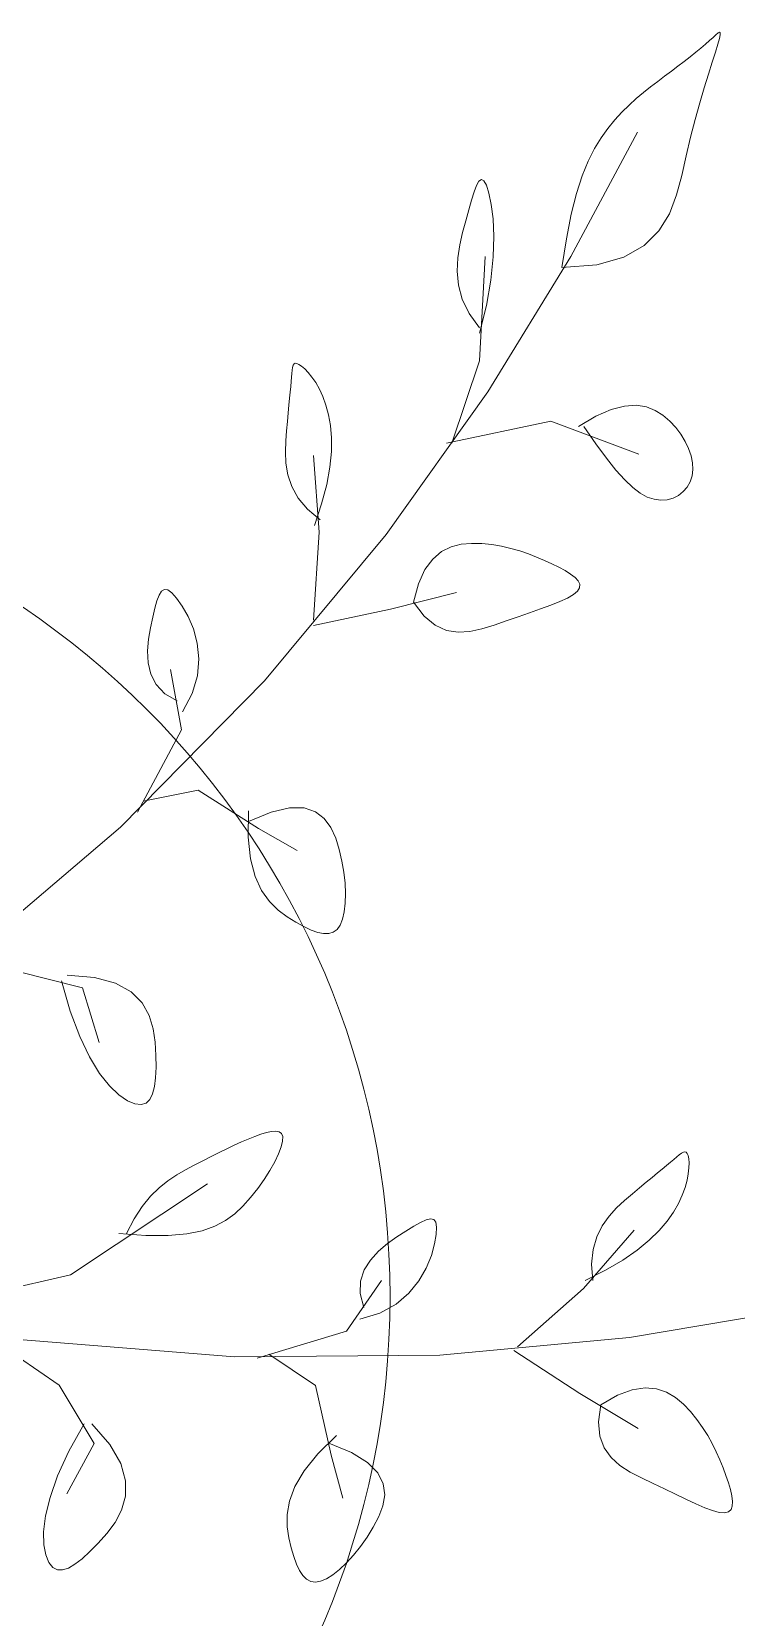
# Model space of a CAD drawing. Header units: centimetres. Extents: x -26724 to 60145, y -23645 to 6771.
# Drawn here: x -14558.5 to -14532.8, y 1978.4 to 2036.2 of the extents above; entities that cross this region are included whole.
import ezdxf

# ---------------------------------------------------------------- set-up
doc = ezdxf.new("R2010")
doc.units = ezdxf.units.CM
doc.linetypes.add('AUSGEZOGEN', pattern=[0])
doc.linetypes.add('PUNKT2_S9', pattern=[0.35, 0.15, -0.1, 0, -0.1])
doc.layers.add('3.IZGLED 2', color=7, linetype='Continuous', lineweight=9, true_color=0x4a4a4a)
doc.layers.add('Moebel', color=252, linetype='PUNKT2_S9', lineweight=13)

# ---------------------------------------------------------------- blocks, each defined once
blk = doc.blocks.new('ggggt')
at = {"layer": 'Moebel', "color": 91, "linetype": 'AUSGEZOGEN', "lineweight": 18, "transparency": 33554687}
for p, q in [((1609.891, 2036.097, 13.5), (1609.971, 2036.164, 13.5)), ((1609.971, 2036.164, 13.5), (1610.024, 2036.192, 13.5)), ((1610.024, 2036.192, 13.5), (1610.052, 2036.173, 13.5)), ((1610.052, 2036.173, 13.5), (1610.051, 2036.099, 13.5)), ((1609.159, 2035.458, 13.5), (1609.345, 2035.611, 13.5)), ((1609.345, 2035.611, 13.5), (1609.513, 2035.753, 13.5)), ((1609.513, 2035.753, 13.5), (1609.661, 2035.884, 13.5)), ((1609.661, 2035.884, 13.5), (1609.788, 2036.001, 13.5)), ((1609.788, 2036.001, 13.5), (1609.891, 2036.097, 13.5)), ((1609.962, 2035.751, 13.5), (1609.872, 2035.461, 13.5)), ((1610.021, 2035.961, 13.5), (1609.962, 2035.751, 13.5)), ((1610.051, 2036.099, 13.5), (1610.021, 2035.961, 13.5)), ((1608.512, 2034.951, 13.5), (1608.74, 2035.127, 13.5)), ((1608.74, 2035.127, 13.5), (1608.956, 2035.297, 13.5)), ((1608.956, 2035.297, 13.5), (1609.159, 2035.458, 13.5)), ((1609.756, 2035.097, 13.5), (1609.62, 2034.664, 13.5)), ((1609.872, 2035.461, 13.5), (1609.756, 2035.097, 13.5)), ((1607.773, 2034.395, 13.5), (1608.026, 2034.584, 13.5)), ((1608.026, 2034.584, 13.5), (1608.273, 2034.77, 13.5)), ((1608.273, 2034.77, 13.5), (1608.512, 2034.951, 13.5)), ((1609.62, 2034.664, 13.5), (1609.467, 2034.168, 13.5)), ((1606.991, 2033.772, 13.5), (1607.254, 2033.992, 13.5)), ((1607.254, 2033.992, 13.5), (1607.515, 2034.199, 13.5)), ((1607.515, 2034.199, 13.5), (1607.773, 2034.395, 13.5)), ((1609.467, 2034.168, 13.5), (1609.305, 2033.616, 13.5)), ((1606.21, 2032.995, 13.5), (1606.468, 2033.277, 13.5)), ((1606.468, 2033.277, 13.5), (1606.729, 2033.535, 13.5)), ((1606.729, 2033.535, 13.5), (1606.991, 2033.772, 13.5)), ((1609.305, 2033.616, 13.5), (1609.138, 2033.014, 13.5)), ((1605.71, 2032.342, 13.5), (1605.957, 2032.685, 13.5)), ((1605.957, 2032.685, 13.5), (1606.21, 2032.995, 13.5)), ((1609.138, 2033.014, 13.5), (1608.971, 2032.369, 13.5)), ((1604.616, 2028.018, 13.5), (1607.041, 2032.546, 13.5)), ((1605.471, 2031.95, 13.5), (1605.71, 2032.342, 13.5)), ((1608.971, 2032.369, 13.5), (1608.81, 2031.686, 13.5)), ((1605.241, 2031.493, 13.5), (1605.471, 2031.95, 13.5)), ((1608.81, 2031.686, 13.5), (1608.652, 2030.976, 13.5)), ((1604.816, 2030.313, 13.5), (1605.022, 2030.953, 13.5)), ((1605.022, 2030.953, 13.5), (1605.241, 2031.493, 13.5)), ((1608.652, 2030.976, 13.5), (1608.463, 2030.264, 13.5)), ((1600.993, 2030.072, 13.5), (1601.087, 2030.373, 13.5)), ((1601.087, 2030.373, 13.5), (1601.178, 2030.607, 13.5)), ((1601.178, 2030.607, 13.5), (1601.266, 2030.762, 13.5)), ((1601.266, 2030.762, 13.5), (1601.354, 2030.824, 13.5)), ((1601.354, 2030.824, 13.5), (1601.443, 2030.781, 13.5)), ((1601.443, 2030.781, 13.5), (1601.535, 2030.62, 13.5)), ((1601.535, 2030.62, 13.5), (1601.629, 2030.33, 13.5)), ((1600.892, 2029.716, 13.5), (1600.993, 2030.072, 13.5)), ((1601.629, 2030.33, 13.5), (1601.714, 2029.917, 13.5)), ((1601.714, 2029.917, 13.5), (1601.777, 2029.386, 13.5)), ((1604.624, 2029.556, 13.5), (1604.816, 2030.313, 13.5)), ((1608.463, 2030.264, 13.5), (1608.199, 2029.58, 13.5)), ((1600.67, 2028.895, 13.5), (1600.784, 2029.32, 13.5)), ((1600.784, 2029.32, 13.5), (1600.892, 2029.716, 13.5)), ((1601.777, 2029.386, 13.5), (1601.804, 2028.746, 13.5)), ((1604.447, 2028.664, 13.5), (1604.624, 2029.556, 13.5)), ((1608.199, 2029.58, 13.5), (1607.82, 2028.954, 13.5)), ((1600.566, 2028.444, 13.5), (1600.67, 2028.895, 13.5)), ((1601.804, 2028.746, 13.5), (1601.782, 2028.002, 13.5)), ((1604.288, 2027.621, 13.5), (1604.447, 2028.664, 13.5)), ((1607.82, 2028.954, 13.5), (1607.281, 2028.415, 13.5)), ((1600.493, 2027.973, 13.5), (1600.566, 2028.444, 13.5)), ((1607.281, 2028.415, 13.5), (1606.541, 2027.994, 13.5)), ((1600.471, 2027.484, 13.5), (1600.493, 2027.973, 13.5)), ((1600.519, 2026.981, 13.5), (1600.471, 2027.484, 13.5)), ((1601.284, 2024.223, 13.5), (1601.485, 2028.021, 13.5)), ((1601.589, 2023.089, 13.5), (1604.616, 2028.018, 13.5)), ((1601.782, 2028.002, 13.5), (1601.697, 2027.162, 13.5)), ((1605.558, 2027.719, 13.5), (1604.288, 2027.621, 13.5)), ((1604.288, 2027.621, 13.5), (1604.288, 2027.621, 13.5)), ((1606.541, 2027.994, 13.5), (1605.558, 2027.719, 13.5)), ((1600.657, 2026.467, 13.5), (1600.519, 2026.981, 13.5)), ((1601.697, 2027.162, 13.5), (1601.535, 2026.233, 13.5)), ((1600.906, 2025.946, 13.5), (1600.657, 2026.467, 13.5)), ((1601.284, 2025.422, 13.5), (1600.906, 2025.946, 13.5)), ((1601.535, 2026.233, 13.5), (1601.284, 2025.222, 13.5)), ((1594.48, 2023.981, 13.5), (1594.501, 2024.056, 13.5)), ((1594.501, 2024.056, 13.5), (1594.531, 2024.106, 13.5)), ((1594.531, 2024.106, 13.5), (1594.574, 2024.129, 13.5)), ((1594.574, 2024.129, 13.5), (1594.632, 2024.124, 13.5)), ((1594.632, 2024.124, 13.5), (1594.71, 2024.089, 13.5)), ((1594.71, 2024.089, 13.5), (1594.807, 2024.024, 13.5)), ((1594.807, 2024.024, 13.5), (1594.922, 2023.926, 13.5)), ((1600.283, 2021.224, 13.5), (1601.284, 2024.223, 13.5)), ((1594.412, 2023.283, 13.5), (1594.429, 2023.463, 13.5)), ((1594.429, 2023.463, 13.5), (1594.443, 2023.623, 13.5)), ((1594.443, 2023.623, 13.5), (1594.454, 2023.763, 13.5)), ((1594.454, 2023.763, 13.5), (1594.466, 2023.883, 13.5)), ((1594.466, 2023.883, 13.5), (1594.48, 2023.981, 13.5)), ((1594.922, 2023.926, 13.5), (1595.049, 2023.795, 13.5)), ((1595.049, 2023.795, 13.5), (1595.183, 2023.629, 13.5)), ((1595.183, 2023.629, 13.5), (1595.32, 2023.429, 13.5)), ((1594.37, 2022.855, 13.5), (1594.392, 2023.081, 13.5)), ((1594.392, 2023.081, 13.5), (1594.412, 2023.283, 13.5)), ((1595.32, 2023.429, 13.5), (1595.453, 2023.192, 13.5)), ((1595.453, 2023.192, 13.5), (1595.58, 2022.919, 13.5)), ((1595.58, 2022.919, 13.5), (1595.694, 2022.607, 13.5)), ((1597.891, 2017.891, 13.5), (1601.589, 2023.089, 13.5)), ((1594.29, 2022.014, 13.5), (1594.318, 2022.323, 13.5)), ((1594.318, 2022.323, 13.5), (1594.345, 2022.603, 13.5)), ((1594.345, 2022.603, 13.5), (1594.37, 2022.855, 13.5)), ((1595.694, 2022.607, 13.5), (1595.791, 2022.255, 13.5)), ((1605.524, 2022.201, 13.5), (1606.081, 2022.445, 13.5)), ((1606.081, 2022.445, 13.5), (1606.569, 2022.572, 13.5)), ((1606.569, 2022.572, 13.5), (1606.994, 2022.599, 13.5)), ((1606.994, 2022.599, 13.5), (1607.363, 2022.54, 13.5)), ((1607.363, 2022.54, 13.5), (1607.684, 2022.414, 13.5)), ((1607.684, 2022.414, 13.5), (1607.964, 2022.237, 13.5)), ((1594.259, 2021.674, 13.5), (1594.29, 2022.014, 13.5)), ((1595.791, 2022.255, 13.5), (1595.861, 2021.859, 13.5)), ((1595.861, 2021.859, 13.5), (1595.898, 2021.412, 13.5)), ((1600.083, 2021.224, 13.5), (1603.888, 2022.024, 13.5)), ((1603.888, 2022.024, 13.5), (1607.092, 2020.824, 13.5)), ((1604.889, 2021.824, 13.5), (1605.524, 2022.201, 13.5)), ((1605.517, 2021.2, 13.5), (1605.089, 2021.824, 13.5)), ((1607.964, 2022.237, 13.5), (1608.21, 2022.024, 13.5)), ((1608.21, 2022.024, 13.5), (1608.428, 2021.79, 13.5)), ((1608.428, 2021.79, 13.5), (1608.617, 2021.543, 13.5)), ((1594.217, 2020.906, 13.5), (1594.23, 2021.303, 13.5)), ((1594.23, 2021.303, 13.5), (1594.259, 2021.674, 13.5)), ((1595.898, 2021.412, 13.5), (1595.892, 2020.91, 13.5)), ((1605.903, 2020.672, 13.5), (1605.517, 2021.2, 13.5)), ((1608.617, 2021.543, 13.5), (1608.775, 2021.286, 13.5)), ((1608.775, 2021.286, 13.5), (1608.9, 2021.024, 13.5)), ((1594.238, 2020.492, 13.5), (1594.217, 2020.906, 13.5)), ((1595.443, 2017.975, 13.5), (1595.243, 2020.774, 13.5)), ((1595.892, 2020.91, 13.5), (1595.836, 2020.345, 13.5)), ((1606.253, 2020.235, 13.5), (1605.903, 2020.672, 13.5)), ((1608.9, 2021.024, 13.5), (1608.99, 2020.763, 13.5)), ((1608.99, 2020.763, 13.5), (1609.043, 2020.506, 13.5)), ((1594.311, 2020.068, 13.5), (1594.238, 2020.492, 13.5)), ((1594.454, 2019.642, 13.5), (1594.311, 2020.068, 13.5)), ((1595.836, 2020.345, 13.5), (1595.72, 2019.714, 13.5)), ((1606.572, 2019.881, 13.5), (1606.253, 2020.235, 13.5)), ((1609.027, 2020.025, 13.5), (1608.956, 2019.81, 13.5)), ((1609.056, 2020.258, 13.5), (1609.027, 2020.025, 13.5)), ((1609.043, 2020.506, 13.5), (1609.056, 2020.258, 13.5)), ((1594.684, 2019.221, 13.5), (1594.454, 2019.642, 13.5)), ((1595.72, 2019.714, 13.5), (1595.537, 2019.009, 13.5)), ((1606.865, 2019.605, 13.5), (1606.572, 2019.881, 13.5)), ((1607.138, 2019.399, 13.5), (1606.865, 2019.605, 13.5)), ((1607.395, 2019.258, 13.5), (1607.138, 2019.399, 13.5)), ((1608.702, 2019.453, 13.5), (1608.529, 2019.319, 13.5)), ((1608.846, 2019.618, 13.5), (1608.702, 2019.453, 13.5)), ((1608.956, 2019.81, 13.5), (1608.846, 2019.618, 13.5)), ((1595.019, 2018.813, 13.5), (1594.684, 2019.221, 13.5)), ((1595.537, 2019.009, 13.5), (1595.277, 2018.226, 13.5)), ((1607.642, 2019.175, 13.5), (1607.395, 2019.258, 13.5)), ((1607.883, 2019.144, 13.5), (1607.642, 2019.175, 13.5)), ((1608.114, 2019.16, 13.5), (1607.883, 2019.144, 13.5)), ((1608.331, 2019.22, 13.5), (1608.114, 2019.16, 13.5)), ((1608.529, 2019.319, 13.5), (1608.331, 2019.22, 13.5)), ((1595.477, 2018.426, 13.5), (1595.019, 2018.813, 13.5)), ((1593.455, 2012.56, 13.5), (1597.891, 2017.891, 13.5)), ((1595.243, 2014.777, 13.5), (1595.443, 2017.975, 13.5)), ((1599.585, 2016.998, 13.5), (1599.906, 2017.268, 13.5)), ((1599.906, 2017.268, 13.5), (1600.254, 2017.441, 13.5)), ((1600.254, 2017.441, 13.5), (1600.62, 2017.535, 13.5)), ((1600.62, 2017.535, 13.5), (1600.995, 2017.569, 13.5)), ((1600.995, 2017.569, 13.5), (1601.368, 2017.559, 13.5)), ((1601.368, 2017.559, 13.5), (1601.731, 2017.522, 13.5)), ((1601.731, 2017.522, 13.5), (1602.084, 2017.463, 13.5)), ((1602.084, 2017.463, 13.5), (1602.424, 2017.386, 13.5)), ((1602.424, 2017.386, 13.5), (1602.751, 2017.293, 13.5)), ((1602.751, 2017.293, 13.5), (1603.065, 2017.187, 13.5)), ((1603.065, 2017.187, 13.5), (1603.365, 2017.072, 13.5)), ((1599.063, 2016.095, 13.5), (1599.3, 2016.613, 13.5)), ((1599.3, 2016.613, 13.5), (1599.585, 2016.998, 13.5)), ((1603.365, 2017.072, 13.5), (1603.65, 2016.951, 13.5)), ((1603.65, 2016.951, 13.5), (1603.921, 2016.826, 13.5)), ((1603.921, 2016.826, 13.5), (1604.175, 2016.701, 13.5)), ((1604.175, 2016.701, 13.5), (1604.405, 2016.576, 13.5)), ((1604.405, 2016.576, 13.5), (1604.604, 2016.451, 13.5)), ((1598.881, 2015.427, 13.5), (1599.063, 2016.095, 13.5)), ((1604.604, 2016.451, 13.5), (1604.764, 2016.327, 13.5)), ((1604.764, 2016.327, 13.5), (1604.877, 2016.202, 13.5)), ((1604.93, 2015.952, 13.5), (1604.855, 2015.827, 13.5)), ((1604.877, 2016.202, 13.5), (1604.935, 2016.077, 13.5)), ((1604.935, 2016.077, 13.5), (1604.93, 2015.952, 13.5)), ((1589.465, 2015.207, 13.5), (1589.541, 2015.478, 13.5)), ((1589.541, 2015.478, 13.5), (1589.62, 2015.687, 13.5)), ((1589.62, 2015.687, 13.5), (1589.708, 2015.827, 13.5)), ((1589.708, 2015.827, 13.5), (1589.809, 2015.891, 13.5)), ((1589.809, 2015.891, 13.5), (1589.931, 2015.875, 13.5)), ((1589.931, 2015.875, 13.5), (1590.077, 2015.772, 13.5)), ((1590.077, 2015.772, 13.5), (1590.254, 2015.577, 13.5)), ((1590.254, 2015.577, 13.5), (1590.461, 2015.286, 13.5)), ((1598.046, 2015.177, 13.5), (1600.449, 2015.776, 13.5)), ((1599.266, 2014.921, 13.5), (1598.881, 2015.427, 13.5)), ((1598.881, 2015.427, 13.5), (1598.881, 2015.427, 13.5)), ((1604.208, 2015.448, 13.5), (1603.879, 2015.317, 13.5)), ((1604.486, 2015.576, 13.5), (1604.208, 2015.448, 13.5)), ((1604.705, 2015.702, 13.5), (1604.486, 2015.576, 13.5)), ((1604.855, 2015.827, 13.5), (1604.705, 2015.702, 13.5)), ((1589.305, 2014.498, 13.5), (1589.386, 2014.877, 13.5)), ((1589.386, 2014.877, 13.5), (1589.465, 2015.207, 13.5)), ((1590.461, 2015.286, 13.5), (1590.675, 2014.908, 13.5)), ((1590.675, 2014.908, 13.5), (1590.867, 2014.453, 13.5)), ((1595.243, 2014.577, 13.5), (1598.046, 2015.177, 13.5)), ((1599.666, 2014.587, 13.5), (1599.266, 2014.921, 13.5)), ((1602.687, 2014.896, 13.5), (1602.252, 2014.744, 13.5)), ((1603.11, 2015.042, 13.5), (1602.687, 2014.896, 13.5)), ((1603.51, 2015.182, 13.5), (1603.11, 2015.042, 13.5)), ((1603.879, 2015.317, 13.5), (1603.51, 2015.182, 13.5)), ((1589.236, 2014.085, 13.5), (1589.305, 2014.498, 13.5)), ((1590.867, 2014.453, 13.5), (1591.007, 2013.934, 13.5)), ((1600.08, 2014.398, 13.5), (1599.666, 2014.587, 13.5)), ((1600.504, 2014.33, 13.5), (1600.08, 2014.398, 13.5)), ((1600.936, 2014.355, 13.5), (1600.504, 2014.33, 13.5)), ((1601.374, 2014.45, 13.5), (1600.936, 2014.355, 13.5)), ((1601.813, 2014.588, 13.5), (1601.374, 2014.45, 13.5)), ((1602.252, 2014.744, 13.5), (1601.813, 2014.588, 13.5)), ((1589.201, 2013.653, 13.5), (1589.236, 2014.085, 13.5)), ((1589.222, 2013.222, 13.5), (1589.201, 2013.653, 13.5)), ((1591.007, 2013.934, 13.5), (1591.067, 2013.361, 13.5)), ((1589.318, 2012.806, 13.5), (1589.222, 2013.222, 13.5)), ((1591.067, 2013.361, 13.5), (1591.017, 2012.745, 13.5)), ((1588.216, 2007.229, 13.5), (1593.455, 2012.56, 13.5)), ((1589.511, 2012.424, 13.5), (1589.318, 2012.806, 13.5)), ((1590.437, 2010.779, 13.5), (1590.036, 2012.978, 13.5)), ((1591.017, 2012.745, 13.5), (1590.828, 2012.097, 13.5)), ((1589.821, 2012.093, 13.5), (1589.511, 2012.424, 13.5)), ((1590.271, 2011.829, 13.5), (1589.821, 2012.093, 13.5)), ((1590.828, 2012.097, 13.5), (1590.471, 2011.429, 13.5)), ((1588.835, 2007.78, 13.5), (1590.437, 2010.779, 13.5)), ((1589.035, 2008.18, 13.5), (1591.038, 2008.58, 13.5)), ((1591.038, 2008.58, 13.5), (1593.24, 2007.18, 13.5)), ((1594.362, 2007.935, 13.5), (1593.694, 2007.777, 13.5)), ((1594.896, 2007.931, 13.5), (1594.362, 2007.935, 13.5)), ((1595.315, 2007.791, 13.5), (1594.896, 2007.931, 13.5)), ((1592.874, 2007.831, 13.5), (1592.857, 2006.872, 13.5)), ((1593.694, 2007.777, 13.5), (1592.874, 2007.431, 13.5)), ((1595.634, 2007.543, 13.5), (1595.315, 2007.791, 13.5)), ((1595.873, 2007.213, 13.5), (1595.634, 2007.543, 13.5)), ((1582.105, 2002.032, 13.5), (1588.216, 2007.229, 13.5)), ((1592.857, 2006.872, 13.5), (1592.943, 2006.08, 13.5)), ((1593.24, 2007.18, 13.5), (1594.642, 2006.381, 13.5)), ((1596.048, 2006.828, 13.5), (1595.873, 2007.213, 13.5)), ((1596.178, 2006.415, 13.5), (1596.048, 2006.828, 13.5)), ((1596.277, 2005.997, 13.5), (1596.178, 2006.415, 13.5)), ((1592.943, 2006.08, 13.5), (1593.114, 2005.438, 13.5)), ((1596.348, 2005.585, 13.5), (1596.277, 2005.997, 13.5)), ((1596.391, 2005.186, 13.5), (1596.348, 2005.585, 13.5)), ((1593.114, 2005.438, 13.5), (1593.352, 2004.924, 13.5)), ((1596.408, 2004.809, 13.5), (1596.391, 2005.186, 13.5)), ((1593.352, 2004.924, 13.5), (1593.637, 2004.519, 13.5)), ((1593.637, 2004.519, 13.5), (1593.951, 2004.204, 13.5)), ((1596.361, 2004.149, 13.5), (1596.397, 2004.461, 13.5)), ((1596.397, 2004.461, 13.5), (1596.408, 2004.809, 13.5)), ((1593.951, 2004.204, 13.5), (1594.276, 2003.96, 13.5)), ((1594.276, 2003.96, 13.5), (1594.593, 2003.766, 13.5)), ((1596.211, 2003.666, 13.5), (1596.299, 2003.882, 13.5)), ((1596.299, 2003.882, 13.5), (1596.361, 2004.149, 13.5)), ((1594.593, 2003.766, 13.5), (1594.886, 2003.607, 13.5)), ((1594.886, 2003.607, 13.5), (1595.153, 2003.483, 13.5)), ((1595.153, 2003.483, 13.5), (1595.394, 2003.397, 13.5)), ((1595.394, 2003.397, 13.5), (1595.609, 2003.354, 13.5)), ((1595.609, 2003.354, 13.5), (1595.798, 2003.355, 13.5)), ((1595.798, 2003.355, 13.5), (1595.961, 2003.405, 13.5)), ((1595.961, 2003.405, 13.5), (1596.099, 2003.508, 13.5)), ((1596.099, 2003.508, 13.5), (1596.211, 2003.666, 13.5)), ((1584.429, 2001.983, 13.5), (1586.832, 2001.383, 13.5)), ((1586.383, 2000.53, 13.5), (1586.066, 2001.634, 13.5)), ((1586.266, 2001.833, 13.5), (1587.266, 2001.758, 13.5)), ((1587.266, 2001.758, 13.5), (1588.034, 2001.549, 13.5)), ((1588.034, 2001.549, 13.5), (1588.601, 2001.232, 13.5)), ((1586.832, 2001.383, 13.5), (1587.433, 1999.384, 13.5)), ((1588.601, 2001.232, 13.5), (1588.998, 2000.832, 13.5)), ((1586.727, 1999.61, 13.5), (1586.383, 2000.53, 13.5)), ((1588.998, 2000.832, 13.5), (1589.256, 2000.375, 13.5)), ((1589.256, 2000.375, 13.5), (1589.406, 1999.887, 13.5)), ((1589.406, 1999.887, 13.5), (1589.478, 1999.393, 13.5)), ((1587.086, 1998.858, 13.5), (1586.727, 1999.61, 13.5)), ((1589.478, 1999.393, 13.5), (1589.503, 1998.918, 13.5)), ((1587.451, 1998.262, 13.5), (1587.086, 1998.858, 13.5)), ((1589.503, 1998.918, 13.5), (1589.507, 1998.486, 13.5)), ((1587.809, 1997.807, 13.5), (1587.451, 1998.262, 13.5)), ((1589.491, 1998.103, 13.5), (1589.451, 1997.777, 13.5)), ((1589.507, 1998.486, 13.5), (1589.491, 1998.103, 13.5)), ((1588.149, 1997.48, 13.5), (1587.809, 1997.807, 13.5)), ((1588.462, 1997.266, 13.5), (1588.149, 1997.48, 13.5)), ((1589.382, 1997.51, 13.5), (1589.281, 1997.31, 13.5)), ((1589.451, 1997.777, 13.5), (1589.382, 1997.51, 13.5)), ((1588.736, 1997.152, 13.5), (1588.462, 1997.266, 13.5)), ((1588.962, 1997.126, 13.5), (1588.736, 1997.152, 13.5)), ((1589.142, 1997.18, 13.5), (1588.962, 1997.126, 13.5)), ((1589.281, 1997.31, 13.5), (1589.142, 1997.18, 13.5)), ((1592.357, 1995.643, 13.5), (1592.618, 1995.761, 13.5)), ((1592.618, 1995.761, 13.5), (1592.867, 1995.868, 13.5)), ((1592.867, 1995.868, 13.5), (1593.103, 1995.963, 13.5)), ((1593.103, 1995.963, 13.5), (1593.325, 1996.044, 13.5)), ((1593.325, 1996.044, 13.5), (1593.53, 1996.106, 13.5)), ((1593.53, 1996.106, 13.5), (1593.712, 1996.144, 13.5)), ((1593.712, 1996.144, 13.5), (1593.866, 1996.154, 13.5)), ((1593.866, 1996.154, 13.5), (1593.989, 1996.129, 13.5)), ((1593.989, 1996.129, 13.5), (1594.075, 1996.065, 13.5)), ((1594.117, 1995.797, 13.5), (1594.066, 1995.586, 13.5)), ((1594.075, 1996.065, 13.5), (1594.119, 1995.956, 13.5)), ((1594.119, 1995.956, 13.5), (1594.117, 1995.797, 13.5)), ((1591.209, 1995.076, 13.5), (1591.51, 1995.23, 13.5)), ((1591.51, 1995.23, 13.5), (1591.803, 1995.376, 13.5)), ((1591.803, 1995.376, 13.5), (1592.085, 1995.514, 13.5)), ((1592.085, 1995.514, 13.5), (1592.357, 1995.643, 13.5)), ((1593.969, 1995.329, 13.5), (1593.83, 1995.038, 13.5)), ((1594.066, 1995.586, 13.5), (1593.969, 1995.329, 13.5)), ((1608.36, 1995.125, 13.5), (1608.467, 1995.216, 13.5)), ((1608.467, 1995.216, 13.5), (1608.56, 1995.292, 13.5)), ((1608.56, 1995.292, 13.5), (1608.64, 1995.352, 13.5)), ((1608.64, 1995.352, 13.5), (1608.707, 1995.39, 13.5)), ((1608.707, 1995.39, 13.5), (1608.764, 1995.403, 13.5)), ((1608.764, 1995.403, 13.5), (1608.81, 1995.389, 13.5)), ((1608.81, 1995.389, 13.5), (1608.848, 1995.345, 13.5)), ((1608.848, 1995.345, 13.5), (1608.878, 1995.266, 13.5)), ((1608.878, 1995.266, 13.5), (1608.901, 1995.15, 13.5)), ((1608.901, 1995.15, 13.5), (1608.913, 1995, 13.5)), ((1589.939, 1994.348, 13.5), (1590.261, 1994.562, 13.5)), ((1590.261, 1994.562, 13.5), (1590.582, 1994.748, 13.5)), ((1590.582, 1994.748, 13.5), (1590.899, 1994.916, 13.5)), ((1590.899, 1994.916, 13.5), (1591.209, 1995.076, 13.5)), ((1593.654, 1994.723, 13.5), (1593.445, 1994.394, 13.5)), ((1593.83, 1995.038, 13.5), (1593.654, 1994.723, 13.5)), ((1607.569, 1994.472, 13.5), (1607.765, 1994.633, 13.5)), ((1607.765, 1994.633, 13.5), (1607.94, 1994.777, 13.5)), ((1607.94, 1994.777, 13.5), (1608.097, 1994.906, 13.5)), ((1608.097, 1994.906, 13.5), (1608.237, 1995.022, 13.5)), ((1608.237, 1995.022, 13.5), (1608.36, 1995.125, 13.5)), ((1608.888, 1994.605, 13.5), (1608.842, 1994.367, 13.5)), ((1608.91, 1994.817, 13.5), (1608.888, 1994.605, 13.5)), ((1608.913, 1995, 13.5), (1608.91, 1994.817, 13.5)), ((1586.398, 1990.917, 13.5), (1591.382, 1994.237, 13.5)), ((1589.306, 1993.785, 13.5), (1589.619, 1994.093, 13.5)), ((1589.619, 1994.093, 13.5), (1589.939, 1994.348, 13.5)), ((1593.208, 1994.062, 13.5), (1592.948, 1993.737, 13.5)), ((1593.445, 1994.394, 13.5), (1593.208, 1994.062, 13.5)), ((1606.852, 1993.876, 13.5), (1607.113, 1994.095, 13.5)), ((1607.113, 1994.095, 13.5), (1607.352, 1994.293, 13.5)), ((1607.352, 1994.293, 13.5), (1607.569, 1994.472, 13.5)), ((1608.77, 1994.105, 13.5), (1608.666, 1993.822, 13.5)), ((1608.842, 1994.367, 13.5), (1608.77, 1994.105, 13.5)), ((1588.712, 1992.966, 13.5), (1589.002, 1993.413, 13.5)), ((1589.002, 1993.413, 13.5), (1589.306, 1993.785, 13.5)), ((1592.669, 1993.429, 13.5), (1592.371, 1993.147, 13.5)), ((1592.948, 1993.737, 13.5), (1592.669, 1993.429, 13.5)), ((1606.279, 1993.363, 13.5), (1606.568, 1993.634, 13.5)), ((1606.568, 1993.634, 13.5), (1606.852, 1993.876, 13.5)), ((1608.526, 1993.521, 13.5), (1608.346, 1993.204, 13.5)), ((1608.666, 1993.822, 13.5), (1608.526, 1993.521, 13.5)), ((1588.437, 1992.43, 13.5), (1588.712, 1992.966, 13.5)), ((1592.039, 1992.9, 13.5), (1591.65, 1992.691, 13.5)), ((1592.371, 1993.147, 13.5), (1592.039, 1992.9, 13.5)), ((1598.888, 1992.693, 13.5), (1599.134, 1992.832, 13.5)), ((1599.134, 1992.832, 13.5), (1599.338, 1992.923, 13.5)), ((1599.338, 1992.923, 13.5), (1599.499, 1992.96, 13.5)), ((1599.499, 1992.96, 13.5), (1599.616, 1992.934, 13.5)), ((1599.616, 1992.934, 13.5), (1599.691, 1992.836, 13.5)), ((1599.691, 1992.836, 13.5), (1599.721, 1992.66, 13.5)), ((1605.753, 1992.704, 13.5), (1606.001, 1993.055, 13.5)), ((1606.001, 1993.055, 13.5), (1606.279, 1993.363, 13.5)), ((1608.115, 1992.874, 13.5), (1607.826, 1992.532, 13.5)), ((1608.346, 1993.204, 13.5), (1608.115, 1992.874, 13.5)), ((1589.13, 1992.359, 13.5), (1588.154, 1992.43, 13.5)), ((1589.946, 1992.355, 13.5), (1589.13, 1992.359, 13.5)), ((1590.625, 1992.413, 13.5), (1589.946, 1992.355, 13.5)), ((1591.186, 1992.526, 13.5), (1590.625, 1992.413, 13.5)), ((1591.65, 1992.691, 13.5), (1591.186, 1992.526, 13.5)), ((1597.933, 1992.062, 13.5), (1598.274, 1992.306, 13.5)), ((1598.274, 1992.306, 13.5), (1598.6, 1992.516, 13.5)), ((1598.6, 1992.516, 13.5), (1598.888, 1992.693, 13.5)), ((1599.708, 1992.397, 13.5), (1599.649, 1992.045, 13.5)), ((1599.721, 1992.66, 13.5), (1599.708, 1992.397, 13.5)), ((1605.073, 1990.424, 13.5), (1606.911, 1992.544, 13.5)), ((1605.418, 1991.842, 13.5), (1605.553, 1992.302, 13.5)), ((1605.553, 1992.302, 13.5), (1605.753, 1992.704, 13.5)), ((1607.826, 1992.532, 13.5), (1607.466, 1992.181, 13.5)), ((1597.313, 1991.462, 13.5), (1597.604, 1991.781, 13.5)), ((1597.604, 1991.781, 13.5), (1597.933, 1992.062, 13.5)), ((1599.649, 1992.045, 13.5), (1599.533, 1991.626, 13.5)), ((1605.366, 1991.316, 13.5), (1605.418, 1991.842, 13.5)), ((1607.027, 1991.822, 13.5), (1606.498, 1991.457, 13.5)), ((1607.466, 1992.181, 13.5), (1607.027, 1991.822, 13.5)), ((1596.954, 1990.693, 13.5), (1597.087, 1991.1, 13.5)), ((1597.087, 1991.1, 13.5), (1597.313, 1991.462, 13.5)), ((1599.347, 1991.169, 13.5), (1599.079, 1990.703, 13.5)), ((1599.533, 1991.626, 13.5), (1599.347, 1991.169, 13.5)), ((1605.87, 1991.088, 13.5), (1605.133, 1990.718, 13.5)), ((1605.416, 1990.718, 13.5), (1605.366, 1991.316, 13.5)), ((1606.498, 1991.457, 13.5), (1605.87, 1991.088, 13.5)), ((1580.997, 1989.675, 13.5), (1586.398, 1990.917, 13.5)), ((1596.445, 1988.875, 13.5), (1597.716, 1990.713, 13.5)), ((1596.939, 1990.239, 13.5), (1596.954, 1990.693, 13.5)), ((1599.079, 1990.703, 13.5), (1598.716, 1990.255, 13.5)), ((1597.07, 1989.735, 13.5), (1596.939, 1990.239, 13.5)), ((1598.716, 1990.255, 13.5), (1598.245, 1989.855, 13.5)), ((1602.67, 1988.304, 13.5), (1605.073, 1990.424, 13.5)), ((1597.653, 1989.53, 13.5), (1596.929, 1989.31, 13.5)), ((1598.245, 1989.855, 13.5), (1597.653, 1989.53, 13.5)), ((1606.745, 1988.633, 13.5), (1613.035, 1989.694, 13.5)), ((1593.192, 1987.887, 13.5), (1596.445, 1988.875, 13.5)), ((1583.288, 1988.745, 13.5), (1585.977, 1986.903, 13.5)), ((1584.368, 1988.582, 13.5), (1592.364, 1987.935, 13.5)), ((1599.839, 1988, 13.5), (1606.745, 1988.633, 13.5)), ((1592.364, 1987.935, 13.5), (1599.839, 1988, 13.5)), ((1593.616, 1988.028, 13.5), (1595.315, 1986.895, 13.5)), ((1602.529, 1988.162, 13.5), (1604.935, 1986.604, 13.5)), ((1585.977, 1986.903, 13.5), (1587.252, 1984.78, 13.5)), ((1595.315, 1986.895, 13.5), (1595.883, 1984.348, 13.5)), ((1604.935, 1986.604, 13.5), (1607.058, 1985.329, 13.5)), ((1605.703, 1986.19, 13.5), (1606.304, 1986.535, 13.5)), ((1606.304, 1986.535, 13.5), (1606.838, 1986.733, 13.5)), ((1606.838, 1986.733, 13.5), (1607.311, 1986.804, 13.5)), ((1607.311, 1986.804, 13.5), (1607.729, 1986.768, 13.5)), ((1607.729, 1986.768, 13.5), (1608.097, 1986.644, 13.5)), ((1608.097, 1986.644, 13.5), (1608.423, 1986.452, 13.5)), ((1605.617, 1985.561, 13.5), (1605.703, 1986.19, 13.5)), ((1605.703, 1986.19, 13.5), (1605.703, 1986.19, 13.5)), ((1608.423, 1986.452, 13.5), (1608.712, 1986.211, 13.5)), ((1608.712, 1986.211, 13.5), (1608.969, 1985.94, 13.5)), ((1608.969, 1985.94, 13.5), (1609.2, 1985.657, 13.5)), ((1586.331, 1984.495, 13.5), (1586.887, 1985.499, 13.5)), ((1587.17, 1985.499, 13.5), (1587.824, 1984.738, 13.5)), ((1605.664, 1985.041, 13.5), (1605.617, 1985.561, 13.5)), ((1609.2, 1985.657, 13.5), (1609.407, 1985.366, 13.5)), ((1609.407, 1985.366, 13.5), (1609.593, 1985.071, 13.5)), ((1587.252, 1984.78, 13.5), (1586.264, 1982.942, 13.5)), ((1587.824, 1984.738, 13.5), (1588.219, 1984.047, 13.5)), ((1596.083, 1985.067, 13.5), (1595.393, 1984.401, 13.5)), ((1596.625, 1984.45, 13.5), (1595.801, 1984.784, 13.5)), ((1605.823, 1984.615, 13.5), (1605.664, 1985.041, 13.5)), ((1609.593, 1985.071, 13.5), (1609.758, 1984.774, 13.5)), ((1609.758, 1984.774, 13.5), (1609.905, 1984.477, 13.5)), ((1585.924, 1983.601, 13.5), (1586.331, 1984.495, 13.5)), ((1595.393, 1984.401, 13.5), (1594.895, 1983.78, 13.5)), ((1595.883, 1984.348, 13.5), (1596.308, 1982.791, 13.5)), ((1597.209, 1984.089, 13.5), (1596.625, 1984.45, 13.5)), ((1606.074, 1984.267, 13.5), (1605.823, 1984.615, 13.5)), ((1606.398, 1983.98, 13.5), (1606.074, 1984.267, 13.5)), ((1609.905, 1984.477, 13.5), (1610.036, 1984.183, 13.5)), ((1610.036, 1984.183, 13.5), (1610.152, 1983.896, 13.5)), ((1585.647, 1982.815, 13.5), (1585.924, 1983.601, 13.5)), ((1588.219, 1984.047, 13.5), (1588.396, 1983.422, 13.5)), ((1594.895, 1983.78, 13.5), (1594.561, 1983.205, 13.5)), ((1597.584, 1983.708, 13.5), (1597.209, 1984.089, 13.5)), ((1597.781, 1983.313, 13.5), (1597.584, 1983.708, 13.5)), ((1606.774, 1983.737, 13.5), (1606.398, 1983.98, 13.5)), ((1607.183, 1983.524, 13.5), (1606.774, 1983.737, 13.5)), ((1610.152, 1983.896, 13.5), (1610.256, 1983.616, 13.5)), ((1610.256, 1983.616, 13.5), (1610.347, 1983.349, 13.5)), ((1588.396, 1983.422, 13.5), (1588.394, 1982.858, 13.5)), ((1594.561, 1983.205, 13.5), (1594.366, 1982.674, 13.5)), ((1597.832, 1982.912, 13.5), (1597.781, 1983.313, 13.5)), ((1607.603, 1983.324, 13.5), (1607.183, 1983.524, 13.5)), ((1608.019, 1983.124, 13.5), (1607.603, 1983.324, 13.5)), ((1608.42, 1982.928, 13.5), (1608.019, 1983.124, 13.5)), ((1610.347, 1983.349, 13.5), (1610.421, 1983.097, 13.5)), ((1610.421, 1983.097, 13.5), (1610.474, 1982.868, 13.5)), ((1585.483, 1982.136, 13.5), (1585.647, 1982.815, 13.5)), ((1588.394, 1982.858, 13.5), (1588.253, 1982.353, 13.5)), ((1594.366, 1982.674, 13.5), (1594.281, 1982.186, 13.5)), ((1597.619, 1982.113, 13.5), (1597.767, 1982.509, 13.5)), ((1597.767, 1982.509, 13.5), (1597.832, 1982.912, 13.5)), ((1608.802, 1982.744, 13.5), (1608.42, 1982.928, 13.5)), ((1609.159, 1982.578, 13.5), (1608.802, 1982.744, 13.5)), ((1609.484, 1982.439, 13.5), (1609.159, 1982.578, 13.5)), ((1609.771, 1982.332, 13.5), (1609.484, 1982.439, 13.5)), ((1610.49, 1982.499, 13.5), (1610.443, 1982.369, 13.5)), ((1610.474, 1982.868, 13.5), (1610.498, 1982.667, 13.5)), ((1610.498, 1982.667, 13.5), (1610.49, 1982.499, 13.5)), ((1585.414, 1981.561, 13.5), (1585.483, 1982.136, 13.5)), ((1588.014, 1981.902, 13.5), (1587.715, 1981.502, 13.5)), ((1588.253, 1982.353, 13.5), (1588.014, 1981.902, 13.5)), ((1594.281, 1982.186, 13.5), (1594.281, 1981.741, 13.5)), ((1597.418, 1981.729, 13.5), (1597.619, 1982.113, 13.5)), ((1610.015, 1982.267, 13.5), (1609.771, 1982.332, 13.5)), ((1610.21, 1982.249, 13.5), (1610.015, 1982.267, 13.5)), ((1610.351, 1982.284, 13.5), (1610.21, 1982.249, 13.5)), ((1610.443, 1982.369, 13.5), (1610.351, 1982.284, 13.5)), ((1585.424, 1981.089, 13.5), (1585.414, 1981.561, 13.5)), ((1587.715, 1981.502, 13.5), (1587.398, 1981.148, 13.5)), ((1594.281, 1981.741, 13.5), (1594.338, 1981.338, 13.5)), ((1594.338, 1981.338, 13.5), (1594.425, 1980.977, 13.5)), ((1596.951, 1981.022, 13.5), (1597.193, 1981.364, 13.5)), ((1597.193, 1981.364, 13.5), (1597.418, 1981.729, 13.5)), ((1585.494, 1980.716, 13.5), (1585.424, 1981.089, 13.5)), ((1585.606, 1980.443, 13.5), (1585.494, 1980.716, 13.5)), ((1587.095, 1980.84, 13.5), (1586.813, 1980.581, 13.5)), ((1587.398, 1981.148, 13.5), (1587.095, 1980.84, 13.5)), ((1594.425, 1980.977, 13.5), (1594.52, 1980.658, 13.5)), ((1596.445, 1980.432, 13.5), (1596.7, 1980.71, 13.5)), ((1596.7, 1980.71, 13.5), (1596.951, 1981.022, 13.5)), ((1585.747, 1980.264, 13.5), (1585.606, 1980.443, 13.5)), ((1585.913, 1980.175, 13.5), (1585.747, 1980.264, 13.5)), ((1586.103, 1980.169, 13.5), (1585.913, 1980.175, 13.5)), ((1586.317, 1980.239, 13.5), (1586.103, 1980.169, 13.5)), ((1586.554, 1980.378, 13.5), (1586.317, 1980.239, 13.5)), ((1586.813, 1980.581, 13.5), (1586.554, 1980.378, 13.5)), ((1594.52, 1980.658, 13.5), (1594.621, 1980.381, 13.5)), ((1594.621, 1980.381, 13.5), (1594.731, 1980.15, 13.5)), ((1594.731, 1980.15, 13.5), (1594.851, 1979.967, 13.5)), ((1595.946, 1979.998, 13.5), (1596.192, 1980.193, 13.5)), ((1596.192, 1980.193, 13.5), (1596.445, 1980.432, 13.5)), ((1594.851, 1979.967, 13.5), (1594.986, 1979.835, 13.5)), ((1594.986, 1979.835, 13.5), (1595.137, 1979.755, 13.5)), ((1595.137, 1979.755, 13.5), (1595.307, 1979.73, 13.5)), ((1595.307, 1979.73, 13.5), (1595.498, 1979.762, 13.5)), ((1595.498, 1979.762, 13.5), (1595.713, 1979.853, 13.5)), ((1595.713, 1979.853, 13.5), (1595.946, 1979.998, 13.5))]:
    blk.add_line(p, q, dxfattribs=at)
blk.add_circle((1567.746, 1990.122, 13.5), 30.281, dxfattribs=at)

msp = doc.modelspace()

# ---------------------------------------------------------------- linework, layer by layer
at = {"layer": '3.IZGLED 2', "transparency": 33554687}
msp.add_circle((-14575.577, 1990.122, 13.5), 75, dxfattribs=at)

# ---------------------------------------------------------------- block references
at = {"layer": '3.IZGLED 2'}
msp.add_blockref('ggggt', (-16143.46, 0), dxfattribs=at)

doc.saveas('drawing.dxf')
